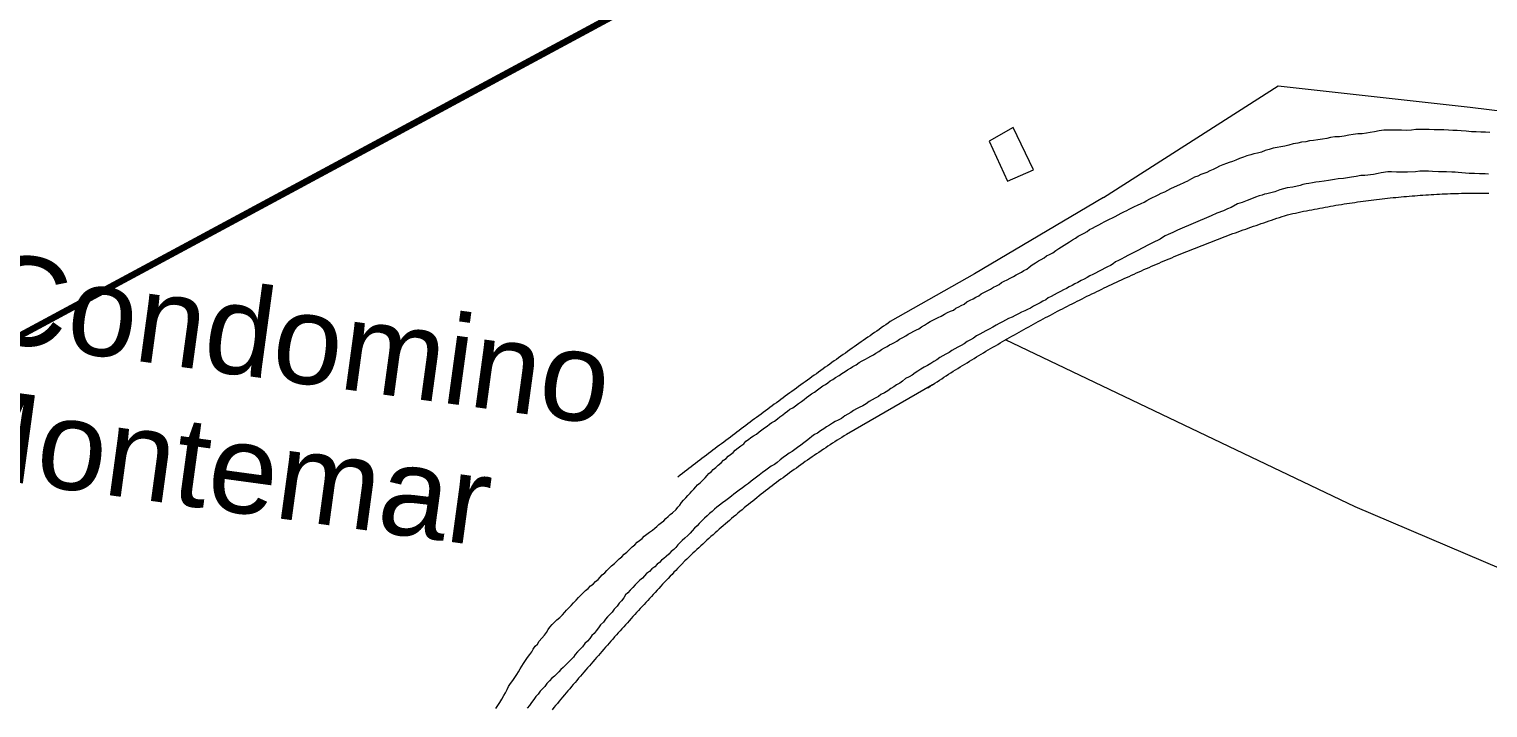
# Model space of a CAD drawing. Header units: inches. Extents: x 610851 to 630254, y 1234683 to 1264905.
# Drawn here: x 622847.83 to 622858.94, y 1246152.61 to 1246157.77 of the extents above; entities that cross this region are included whole.
import ezdxf

# ---------------------------------------------------------------- set-up
doc = ezdxf.new("R2010")
doc.units = ezdxf.units.IN
doc.header["$MEASUREMENT"] = 0
doc.layers.add('Level 50', color=7, linetype='Continuous', lineweight=0)
doc.layers.add('Level 7', color=7, linetype='Continuous', lineweight=0)
doc.styles.add('Styletxt', font='txt.shx')
doc.styles.add('WMF-Arial0', font='arial.ttf')
doc.dimstyles.new('STANDARD-Linear', dxfattribs={"dimtxt": 1.5, "dimasz": 1.13, "dimexe": 0.125, "dimexo": 0.000625, "dimgap": 0.3, "dimtad": 1, "dimzin": 7, "dimdsep": 46, "dimtxsty": 'Styletxt', "dimsah": 1, "dimcen": 2.5, "dimclrd": 1, "dimclre": 1, "dimclrt": 2, "dimaunit": 1, "dimadec": 7, "dimazin": 0, "dimtfac": 1, "dimtofl": 0, "dimtmove": 1, "dimatfit": 3, "dimfxl": 1, "dimtolj": 1, "dimtzin": 0, "dimarcsym": 0})

msp = doc.modelspace()

# ---------------------------------------------------------------- linework, layer by layer
at = {"layer": 'Level 50', "color": 7, "flags": 128}
for points in [[(622856.01614, 1246156.4895), (622857.3458, 1246157.34081), (622858.80867, 1246157.17802), (622859.36934, 1246157.11042)], [(622855.48189, 1246156.70014), (622855.32863, 1246157.02288), (622855.14498, 1246156.92029), (622855.28562, 1246156.61391), (622855.48189, 1246156.70014)], [(622858.95865, 1246156.98658), (622858.92594, 1246156.98743), (622858.8914, 1246156.98725), (622858.85476, 1246156.99029), (622858.82023, 1246156.99011), (622858.7792, 1246156.99497), (622858.74214, 1246156.99806), (622858.71083, 1246156.99999), (622858.67817, 1246157.00126), (622858.64545, 1246157.0021), (622858.60881, 1246157.00514), (622858.57422, 1246157.00455), (622858.53577, 1246157.00655), (622858.49684, 1246157.0082), (622858.46267, 1246157.00756), (622858.43001, 1246157.00882), (622858.39542, 1246157.00822), (622858.36196, 1246157.00328), (622858.32598, 1246157.0016), (622858.28565, 1246157.00216), (622858.25153, 1246157.00193), (622858.21882, 1246157.00278), (622858.1861, 1246157.00363), (622858.15157, 1246157.00345), (622858.11665, 1246156.997), (622858.08137, 1246156.99103), (622858.04791, 1246156.98608), (622858.01884, 1246156.9793), (622857.9872, 1246156.97539), (622857.95267, 1246156.9752), (622857.9192, 1246156.97026), (622857.88434, 1246156.96423), (622857.84901, 1246156.95784), (622857.81415, 1246156.95181), (622857.77956, 1246156.95121), (622857.7461, 1246156.94627), (622857.71703, 1246156.93949), (622857.68357, 1246156.93454), (622857.65011, 1246156.9296), (622857.61664, 1246156.92465), (622857.58505, 1246156.92114), (622857.55739, 1246156.91545), (622857.52538, 1246156.912), (622857.49626, 1246156.90481), (622857.46139, 1246156.89878), (622857.42859, 1246156.88912), (622857.39806, 1246156.88085), (622857.36606, 1246156.8774), (622857.33839, 1246156.8717), (622857.30932, 1246156.86493), (622857.27838, 1246156.85671), (622857.24786, 1246156.84844), (622857.21945, 1246156.83695), (622857.18851, 1246156.82873), (622857.16126, 1246156.82298), (622857.13752, 1246156.8151), (622857.10845, 1246156.80832), (622857.0819, 1246156.79827), (622857.05349, 1246156.78678), (622857.02549, 1246156.77524), (622856.99889, 1246156.76478), (622856.97375, 1246156.75582), (622856.95235, 1246156.74974), (622856.92575, 1246156.73928), (622856.90061, 1246156.73031), (622856.87659, 1246156.71699), (622856.85251, 1246156.70326), (622856.82597, 1246156.69321), (622856.80377, 1246156.68092), (622856.78008, 1246156.67346), (622856.75675, 1246156.66552), (622856.73455, 1246156.65323), (622856.70946, 1246156.64468), (622856.69053, 1246156.63491), (622856.66505, 1246156.6201)], [(622858.94974, 1246156.66916), (622858.92293, 1246156.67009), (622858.88079, 1246156.66963), (622858.84368, 1246156.67231), (622858.80283, 1246156.6721), (622858.74731, 1246156.67883), (622858.71812, 1246156.68091), (622858.69519, 1246156.6826), (622858.6692, 1246156.68342), (622858.62857, 1246156.68487), (622858.59772, 1246156.68716), (622858.56909, 1246156.68706), (622858.5222, 1246156.68889), (622858.49166, 1246156.6903), (622858.45961, 1246156.6898), (622858.42695, 1246156.69106), (622858.39271, 1246156.68664), (622858.33177, 1246156.68397), (622858.28595, 1246156.6844), (622858.24847, 1246156.68418), (622858.20949, 1246156.68541), (622858.18304, 1246156.68587), (622858.13269, 1246156.67721), (622858.10824, 1246156.67363), (622858.07399, 1246156.66584), (622858.00692, 1246156.65806), (622857.97782, 1246156.65761), (622857.93995, 1246156.65112), (622857.90468, 1246156.64515), (622857.84349, 1246156.63409), (622857.80472, 1246156.63361), (622857.77694, 1246156.62709), (622857.73017, 1246156.62007), (622857.69671, 1246156.61513), (622857.65812, 1246156.60958), (622857.63507, 1246156.60707), (622857.6074, 1246156.60138), (622857.58047, 1246156.59812), (622857.56094, 1246156.59348), (622857.53384, 1246156.58897), (622857.51456, 1246156.58304), (622857.45751, 1246156.56809), (622857.41607, 1246156.56333), (622857.387, 1246156.55655), (622857.36042, 1246156.54945), (622857.32066, 1246156.5348), (622857.26143, 1246156.51928), (622857.24283, 1246156.51537), (622857.22437, 1246156.50933), (622857.20266, 1246156.50413), (622857.17378, 1246156.49228), (622857.14267, 1246156.47945), (622857.10949, 1246156.46689), (622857.07242, 1246156.45357), (622857.05408, 1246156.44836), (622857.03635, 1246156.44139), (622856.98836, 1246156.41517), (622856.96, 1246156.40409), (622856.93059, 1246156.3881), (622856.87922, 1246156.37157), (622856.83545, 1246156.35196)], [(622856.53323, 1246156.56049), (622856.59893, 1246156.59032), (622856.66505, 1246156.6201)], [(622851.38724, 1246152.60063), (622851.40223, 1246152.62227), (622851.41867, 1246152.6454), (622851.41867, 1246152.6454), (622851.43254, 1246152.67139), (622851.44688, 1246152.69774), (622851.46005, 1246152.71834), (622851.47252, 1246152.74325), (622851.48317, 1246152.76713), (622851.49962, 1246152.79026), (622851.51607, 1246152.81339), (622851.53287, 1246152.83605), (622851.54745, 1246152.85774), (622851.56063, 1246152.87835), (622851.57169, 1246152.90217), (622851.58487, 1246152.92278), (622851.59799, 1246152.94297), (622851.61298, 1246152.96461), (622851.62943, 1246152.98774), (622851.64587, 1246153.01087), (622851.66086, 1246153.0325), (622851.67258, 1246153.05161), (622851.68716, 1246153.0733), (622851.70327, 1246153.09058), (622851.71785, 1246153.11227), (622851.73611, 1246153.13643), (622851.7569, 1246153.15732), (622851.77195, 1246153.17937), (622851.78652, 1246153.20106), (622851.79824, 1246153.22017), (622851.81576, 1246153.23853), (622851.83146, 1246153.25587), (622851.85038, 1246153.27531), (622851.87369, 1246153.29293), (622851.89447, 1246153.31382), (622851.91199, 1246153.33218), (622851.92582, 1246153.34808), (622851.94339, 1246153.36686), (622851.9609, 1246153.38522), (622851.97801, 1246153.40364), (622851.99879, 1246153.42453), (622852.01771, 1246153.44397), (622852.03523, 1246153.46234), (622852.05274, 1246153.4807), (622852.07031, 1246153.49948), (622852.08988, 1246153.51421), (622852.10745, 1246153.53299), (622852.12744, 1246153.54767), (622852.14641, 1246153.56753), (622852.16645, 1246153.58262), (622852.18215, 1246153.59996), (622852.1978, 1246153.61688), (622852.21784, 1246153.63197), (622852.23354, 1246153.64931), (622852.25105, 1246153.66767), (622852.26815, 1246153.68609), (622852.29146, 1246153.70371), (622852.30898, 1246153.72207), (622852.3265, 1246153.74043), (622852.34612, 1246153.75558), (622852.36364, 1246153.77394), (622852.38368, 1246153.78904), (622852.40446, 1246153.80993), (622852.42525, 1246153.83081), (622852.44488, 1246153.84596), (622852.46426, 1246153.86577), (622852.48243, 1246153.87942), (622852.50206, 1246153.89456), (622852.51817, 1246153.91185), (622852.53775, 1246153.92658), (622852.55779, 1246153.94167), (622852.57928, 1246153.95826), (622852.59745, 1246153.97191), (622852.61422, 1246153.98448), (622852.62992, 1246154.00182), (622852.64996, 1246154.01691), (622852.66632, 1246154.02953), (622852.68238, 1246154.0464), (622852.7006, 1246154.06046), (622852.71625, 1246154.07739), (622852.73302, 1246154.08995), (622852.76034, 1246154.11589), (622852.77418, 1246154.13178), (622852.78847, 1246154.14804), (622852.8016, 1246154.16823), (622852.8173, 1246154.18557), (622852.83481, 1246154.20393), (622852.85046, 1246154.22085), (622852.86616, 1246154.23819), (622852.8804, 1246154.25403), (622852.89423, 1246154.26992), (622852.91035, 1246154.2872), (622852.92418, 1246154.3031), (622852.94422, 1246154.31819), (622852.96313, 1246154.33764), (622852.98065, 1246154.356), (622852.99635, 1246154.37333), (622853.01059, 1246154.38917), (622853.02882, 1246154.40324), (622853.04265, 1246154.41913), (622853.06269, 1246154.43423), (622853.08161, 1246154.45367), (622853.10352, 1246154.47021), (622853.10352, 1246154.47021), (622853.12243, 1246154.48965), (622853.14066, 1246154.50372), (622853.1563, 1246154.52064), (622853.17453, 1246154.5347), (622853.19457, 1246154.5498), (622853.21022, 1246154.56672), (622853.23353, 1246154.58434), (622853.25357, 1246154.59943), (622853.27506, 1246154.61602), (622853.29258, 1246154.63438), (622853.31075, 1246154.64803), (622853.32897, 1246154.6621), (622853.34896, 1246154.67678), (622853.37152, 1246154.6886), (622853.39302, 1246154.70519), (622853.41446, 1246154.72136), (622853.4345, 1246154.73646), (622853.45273, 1246154.75052), (622853.4709, 1246154.76417), (622853.48912, 1246154.77823), (622853.51023, 1246154.78856), (622853.53167, 1246154.80474), (622853.55171, 1246154.81983), (622853.57321, 1246154.83642), (622853.59138, 1246154.85007), (622853.6096, 1246154.86413), (622853.62777, 1246154.87778), (622853.65034, 1246154.88961), (622853.67038, 1246154.9047), (622853.69182, 1246154.92087), (622853.71513, 1246154.93849), (622853.73476, 1246154.95364), (622853.7534, 1246154.96765), (622853.77157, 1246154.9813), (622853.79161, 1246154.99639), (622853.81376, 1246155.00827), (622853.83707, 1246155.02589), (622853.85711, 1246155.04098), (622853.87855, 1246155.05715), (622853.8993, 1246155.06795), (622853.91607, 1246155.08052), (622853.93424, 1246155.09417), (622853.95493, 1246155.10455), (622853.97497, 1246155.11964), (622854.00226, 1246155.13548), (622854.02371, 1246155.15166), (622854.04809, 1246155.16451), (622854.06631, 1246155.17857), (622854.08888, 1246155.19039), (622854.10705, 1246155.20404), (622854.13107, 1246155.21736), (622854.15432, 1246155.23457), (622854.17834, 1246155.24788), (622854.20231, 1246155.26079), (622854.2216, 1246155.27009), (622854.24417, 1246155.28191), (622854.26486, 1246155.29229), (622854.28309, 1246155.30635), (622854.3056, 1246155.31776), (622854.32522, 1246155.33291), (622854.34779, 1246155.34473), (622854.36854, 1246155.35552), (622854.38531, 1246155.36809), (622854.40273, 1246155.37595), (622854.42343, 1246155.38632), (622854.44272, 1246155.39562), (622854.46235, 1246155.41077), (622854.48673, 1246155.42362), (622854.51075, 1246155.43694), (622854.52892, 1246155.45059), (622854.54961, 1246155.46097), (622854.57036, 1246155.47176), (622854.59106, 1246155.48214), (622854.61035, 1246155.49144), (622854.63039, 1246155.50653), (622854.65254, 1246155.51841), (622854.6744, 1246155.53453), (622854.69514, 1246155.54532), (622854.71584, 1246155.5557), (622854.73653, 1246155.56608), (622854.75728, 1246155.57687), (622854.77979, 1246155.58828), (622854.80381, 1246155.6016), (622854.82819, 1246155.61445), (622854.85034, 1246155.62633), (622854.87356, 1246155.63344), (622854.8922, 1246155.64745), (622854.9129, 1246155.65783), (622854.93178, 1246155.66718), (622854.95434, 1246155.679), (622854.97578, 1246155.69517), (622855.00016, 1246155.70802), (622855.02231, 1246155.7199), (622855.04306, 1246155.73069), (622855.06557, 1246155.7421), (622855.0838, 1246155.75617), (622855.10449, 1246155.76655), (622855.12893, 1246155.77981), (622855.1543, 1246155.7938), (622855.1543, 1246155.7938), (622855.17873, 1246155.80706), (622855.20088, 1246155.81894), (622855.22199, 1246155.82926), (622855.24016, 1246155.84291), (622855.25904, 1246155.85226), (622855.2816, 1246155.86409), (622855.30557, 1246155.87699), (622855.33, 1246155.89025), (622855.3521, 1246155.90172), (622855.37139, 1246155.91101), (622855.39214, 1246155.92181), (622855.41031, 1246155.93546), (622855.43101, 1246155.94584), (622855.45105, 1246155.96093), (622855.47254, 1246155.97752), (622855.49838, 1246155.99187), (622855.51982, 1246156.00804), (622855.54093, 1246156.01837), (622855.56495, 1246156.03169), (622855.58312, 1246156.04534), (622855.60569, 1246156.05716), (622855.62965, 1246156.07006), (622855.65296, 1246156.08768), (622855.67698, 1246156.101), (622855.69702, 1246156.11609), (622855.71772, 1246156.12647), (622855.73589, 1246156.14012), (622855.75845, 1246156.15194), (622855.77995, 1246156.16853), (622855.80392, 1246156.18144), (622855.82396, 1246156.19653), (622855.84792, 1246156.20943), (622855.86867, 1246156.22023), (622855.89124, 1246156.23205), (622855.90941, 1246156.2457), (622855.93197, 1246156.25752), (622855.95594, 1246156.27042), (622855.98032, 1246156.28328), (622856.00247, 1246156.29515), (622856.02176, 1246156.30445), (622856.04246, 1246156.31483), (622856.06321, 1246156.32562), (622856.0839, 1246156.336), (622856.10465, 1246156.34679), (622856.12716, 1246156.3582), (622856.14972, 1246156.37002), (622856.17229, 1246156.38185), (622856.19298, 1246156.39223), (622856.21186, 1246156.40158), (622856.23116, 1246156.41088), (622856.25185, 1246156.42125), (622856.27442, 1246156.43308), (622856.30278, 1246156.44415), (622856.32493, 1246156.45603), (622856.34749, 1246156.46785), (622856.37, 1246156.47926), (622856.39075, 1246156.49005), (622856.41145, 1246156.50043), (622856.43214, 1246156.51081), (622856.45616, 1246156.52413), (622856.48307, 1246156.53371), (622856.50703, 1246156.54661), (622856.5296, 1246156.55843), (622856.53323, 1246156.56049)], [(622856.01614, 1246156.4895), (622855.03256, 1246155.91048), (622854.39172, 1246155.54527), (622854.39172, 1246155.54527), (622854.37464, 1246155.53359), (622854.35751, 1246155.52149), (622854.34044, 1246155.5098), (622854.32331, 1246155.4977), (622854.30623, 1246155.48601), (622854.2891, 1246155.47391), (622854.27161, 1246155.46227), (622854.25448, 1246155.45017), (622854.23741, 1246155.43848), (622854.22028, 1246155.42638), (622854.20315, 1246155.41428), (622854.18607, 1246155.40259), (622854.16935, 1246155.39044), (622854.15222, 1246155.37834), (622854.13515, 1246155.36665), (622854.11802, 1246155.35455), (622854.10089, 1246155.34245), (622854.08376, 1246155.33035), (622854.06663, 1246155.31825), (622854.04997, 1246155.3065), (622854.03284, 1246155.2944), (622854.01571, 1246155.2823), (622853.99858, 1246155.2702), (622853.98145, 1246155.2581), (622853.96473, 1246155.24594), (622853.9476, 1246155.23384), (622853.93047, 1246155.22174), (622853.91376, 1246155.20959), (622853.89663, 1246155.19749), (622853.87991, 1246155.18533), (622853.86278, 1246155.17323), (622853.84565, 1246155.16113), (622853.82894, 1246155.14897), (622853.81181, 1246155.13687), (622853.79509, 1246155.12472), (622853.77791, 1246155.1122), (622853.76119, 1246155.10005), (622853.74406, 1246155.08795), (622853.72735, 1246155.07579), (622853.71058, 1246155.06322), (622853.69345, 1246155.05112), (622853.67673, 1246155.03897), (622853.6596, 1246155.02686), (622853.64283, 1246155.0143), (622853.62612, 1246155.00214), (622853.60899, 1246154.99004), (622853.59222, 1246154.97747), (622853.5755, 1246154.96532), (622853.55874, 1246154.95275), (622853.54161, 1246154.94065), (622853.52484, 1246154.92808), (622853.50812, 1246154.91592), (622853.49135, 1246154.90335), (622853.47464, 1246154.8912), (622853.45787, 1246154.87863), (622853.44115, 1246154.86648), (622853.42438, 1246154.85391), (622853.4072, 1246154.84139), (622853.39048, 1246154.82924), (622853.37371, 1246154.81667), (622853.35695, 1246154.8041), (622853.34023, 1246154.79195), (622853.32346, 1246154.77938), (622853.30711, 1246154.76675), (622853.29034, 1246154.75419), (622853.27362, 1246154.74203), (622853.25685, 1246154.72946), (622853.24008, 1246154.71689), (622853.22331, 1246154.70433), (622853.20655, 1246154.69176), (622853.19019, 1246154.67913), (622853.17342, 1246154.66657), (622853.15665, 1246154.654), (622853.13988, 1246154.64143), (622853.12353, 1246154.62881), (622853.10676, 1246154.61624), (622853.08999, 1246154.60367), (622853.07363, 1246154.59105), (622853.05687, 1246154.57848), (622853.0401, 1246154.56591), (622853.02374, 1246154.55329), (622853.00697, 1246154.54072), (622852.99062, 1246154.5281), (622852.97385, 1246154.51553), (622852.95749, 1246154.50291), (622852.94067, 1246154.48992), (622852.92432, 1246154.4773), (622852.90755, 1246154.46473), (622852.89119, 1246154.45211), (622852.87437, 1246154.43913), (622852.85801, 1246154.42651), (622852.84125, 1246154.41394), (622852.82484, 1246154.4009), (622852.80848, 1246154.38828), (622852.79171, 1246154.37571), (622852.77338, 1246154.36082)], [(622854.67875, 1246155.04244), (622854.67875, 1246155.04244), (622854.69619, 1246155.05366), (622854.71368, 1246155.06529), (622854.73112, 1246155.07651), (622854.74861, 1246155.08815), (622854.76605, 1246155.09937), (622854.78348, 1246155.11059), (622854.80097, 1246155.12222), (622854.81882, 1246155.13339), (622854.83626, 1246155.14461), (622854.8537, 1246155.15583), (622854.87155, 1246155.167), (622854.88893, 1246155.1778), (622854.90678, 1246155.18897), (622854.92463, 1246155.20014), (622854.94243, 1246155.21089), (622854.95987, 1246155.22211), (622854.97767, 1246155.23286), (622854.99552, 1246155.24403), (622855.01331, 1246155.25478), (622855.03111, 1246155.26553), (622855.04896, 1246155.2767), (622855.06676, 1246155.28745), (622855.08456, 1246155.29821), (622855.10277, 1246155.30891), (622855.12057, 1246155.31966), (622855.13831, 1246155.33), (622855.15652, 1246155.3407), (622855.17432, 1246155.35145), (622855.19248, 1246155.36174), (622855.21028, 1246155.37249), (622855.22844, 1246155.38277), (622855.24665, 1246155.39347), (622855.2648, 1246155.40376), (622855.26937, 1246155.40654), (622855.26937, 1246155.40654), (622855.28255, 1246155.4141), (622855.30071, 1246155.42438), (622855.31887, 1246155.43467), (622855.33702, 1246155.44496), (622855.35518, 1246155.45524), (622855.37334, 1246155.46553), (622855.3915, 1246155.47581), (622855.41007, 1246155.48604), (622855.42818, 1246155.49592), (622855.44633, 1246155.5062), (622855.46485, 1246155.51602), (622855.48301, 1246155.52631), (622855.50112, 1246155.53618), (622855.51963, 1246155.546), (622855.53821, 1246155.55623), (622855.55631, 1246155.5661), (622855.57483, 1246155.57592), (622855.59335, 1246155.58574), (622855.61187, 1246155.59555), (622855.62992, 1246155.60501), (622855.64844, 1246155.61483), (622855.66696, 1246155.62465), (622855.68542, 1246155.63405), (622855.70394, 1246155.64387), (622855.72241, 1246155.65328), (622855.74134, 1246155.66304), (622855.75981, 1246155.67244), (622855.77827, 1246155.68185), (622855.79674, 1246155.69125), (622855.81562, 1246155.7006), (622855.83408, 1246155.71001), (622855.85296, 1246155.71936), (622855.87143, 1246155.72876), (622855.89031, 1246155.73811), (622855.90913, 1246155.74705), (622855.9276, 1246155.75646), (622855.94642, 1246155.76539), (622855.9653, 1246155.77474), (622855.98413, 1246155.78368), (622856.00301, 1246155.79303), (622856.02142, 1246155.80202), (622856.04025, 1246155.81096), (622856.05907, 1246155.8199), (622856.07831, 1246155.82878), (622856.09714, 1246155.83772), (622856.11597, 1246155.84665), (622856.13474, 1246155.85518), (622856.15357, 1246155.86411), (622856.17281, 1246155.873), (622856.19158, 1246155.88152), (622856.21077, 1246155.88999), (622856.22959, 1246155.89893), (622856.24878, 1246155.9074), (622856.26755, 1246155.91592), (622856.28674, 1246155.92439), (622856.30592, 1246155.93286), (622856.3247, 1246155.94138), (622856.34388, 1246155.94985), (622856.36307, 1246155.95832), (622856.38226, 1246155.96679), (622856.40139, 1246155.97485), (622856.42058, 1246155.98332), (622856.43971, 1246155.99137), (622856.4589, 1246155.99984), (622856.47803, 1246156.0079), (622856.47803, 1246156.0079), (622856.49716, 1246156.01596), (622856.5163, 1246156.02401), (622856.53585, 1246156.03201), (622856.55498, 1246156.04007), (622856.57411, 1246156.04813), (622856.59366, 1246156.05613), (622856.61279, 1246156.06418), (622856.63193, 1246156.07224), (622856.65142, 1246156.07983), (622856.67097, 1246156.08783), (622856.69005, 1246156.09547), (622856.70954, 1246156.10306), (622856.72909, 1246156.11106), (622856.74817, 1246156.11871), (622856.76766, 1246156.12629), (622856.78716, 1246156.13388), (622856.80665, 1246156.14147), (622856.82615, 1246156.14906), (622856.84564, 1246156.15665), (622856.86508, 1246156.16382), (622856.88458, 1246156.17141), (622856.90402, 1246156.17859), (622856.92351, 1246156.18617), (622856.94295, 1246156.19335), (622856.96281, 1246156.20047), (622856.9823, 1246156.20806), (622857.00174, 1246156.21523), (622857.02118, 1246156.22241), (622857.04104, 1246156.22953), (622857.06048, 1246156.2367), (622857.08028, 1246156.24341), (622857.09972, 1246156.25058), (622857.11957, 1246156.25771), (622857.13938, 1246156.26441), (622857.15882, 1246156.27159), (622857.17862, 1246156.27829), (622857.19842, 1246156.285), (622857.21786, 1246156.29218), (622857.23766, 1246156.29888), (622857.25746, 1246156.30559), (622857.27726, 1246156.3123), (622857.29707, 1246156.31901), (622857.31687, 1246156.32571), (622857.33661, 1246156.33201), (622857.35642, 1246156.33871), (622857.37616, 1246156.34501), (622857.39597, 1246156.35171), (622857.41836, 1246156.35893), (622857.41836, 1246156.35893), (622857.43872, 1246156.36346), (622857.4595, 1246156.36794), (622857.47986, 1246156.37247), (622857.50017, 1246156.37659), (622857.52053, 1246156.38112), (622857.54084, 1246156.38523), (622857.56156, 1246156.3893), (622857.58187, 1246156.39341), (622857.60218, 1246156.39753), (622857.62291, 1246156.40159), (622857.64316, 1246156.4053), (622857.66388, 1246156.40936), (622857.68455, 1246156.41301), (622857.70481, 1246156.41671), (622857.72548, 1246156.42036), (622857.74615, 1246156.42401), (622857.76641, 1246156.42771), (622857.78702, 1246156.43095), (622857.80769, 1246156.4346), (622857.82831, 1246156.43784), (622857.84893, 1246156.44107), (622857.86954, 1246156.44431), (622857.89016, 1246156.44754), (622857.91078, 1246156.45078), (622857.93134, 1246156.4536), (622857.95237, 1246156.45678), (622857.97293, 1246156.4596), (622857.9935, 1246156.46243), (622858.01406, 1246156.46525), (622858.03504, 1246156.46802), (622858.05555, 1246156.47042), (622858.07652, 1246156.47319), (622858.09703, 1246156.4756), (622858.11796, 1246156.47795), (622858.13847, 1246156.48036), (622858.15939, 1246156.48272), (622858.1799, 1246156.48512), (622858.20083, 1246156.48748), (622858.2217, 1246156.48942), (622858.24215, 1246156.49141), (622858.26308, 1246156.49377), (622858.28395, 1246156.49571), (622858.30477, 1246156.49723), (622858.32522, 1246156.49923), (622858.34609, 1246156.50117), (622858.36691, 1246156.50269), (622858.38773, 1246156.50422), (622858.40854, 1246156.50575), (622858.42936, 1246156.50727), (622858.45018, 1246156.5088), (622858.45018, 1246156.5088), (622858.471, 1246156.51033), (622858.49176, 1246156.51144), (622858.51299, 1246156.51291), (622858.53376, 1246156.51402), (622858.55452, 1246156.51514), (622858.57528, 1246156.51625), (622858.59605, 1246156.51736), (622858.61717, 1246156.51801), (622858.63794, 1246156.51912), (622858.65865, 1246156.51982), (622858.67936, 1246156.52052), (622858.70048, 1246156.52116), (622858.72119, 1246156.52186), (622858.74232, 1246156.5225), (622858.76297, 1246156.52279), (622858.7841, 1246156.52343), (622858.80476, 1246156.52372), (622858.82583, 1246156.52395), (622858.84648, 1246156.52423), (622858.86756, 1246156.52447), (622858.88816, 1246156.52434), (622858.90923, 1246156.52457), (622858.92983, 1246156.52444), (622858.95085, 1246156.52426)], [(622856.83545, 1246156.35196), (622856.57919, 1246156.24105), (622856.56358, 1246156.23423), (622856.54429, 1246156.22493), (622856.52686, 1246156.21707), (622856.50798, 1246156.20772), (622856.48687, 1246156.1974), (622856.46612, 1246156.1866), (622856.44795, 1246156.17295), (622856.42866, 1246156.16365), (622856.40978, 1246156.1543), (622856.39049, 1246156.14501), (622856.36979, 1246156.13463), (622856.3491, 1246156.12425), (622856.32653, 1246156.11242), (622856.30578, 1246156.10163), (622856.28327, 1246156.09022), (622856.26252, 1246156.07943), (622856.24183, 1246156.06905), (622856.22113, 1246156.05867), (622856.20038, 1246156.04788), (622856.17782, 1246156.03605), (622856.15204, 1246156.02212), (622856.12989, 1246156.01025), (622856.10872, 1246155.99951), (622856.09055, 1246155.98586), (622856.0684, 1246155.97398), (622856.04729, 1246155.96365), (622856.02514, 1246155.95178), (622856.00258, 1246155.93996), (622855.97861, 1246155.92705), (622855.95605, 1246155.91523), (622855.93535, 1246155.90485), (622855.91279, 1246155.89303), (622855.89204, 1246155.88224), (622855.86807, 1246155.86933), (622855.84551, 1246155.85751), (622855.82154, 1246155.84461), (622855.79898, 1246155.83278), (622855.77641, 1246155.82096), (622855.75572, 1246155.81058), (622855.73357, 1246155.79871), (622855.711, 1246155.78688), (622855.68844, 1246155.77506), (622855.66447, 1246155.76216), (622855.64051, 1246155.74925), (622855.61794, 1246155.73743), (622855.59538, 1246155.72561), (622855.57721, 1246155.71196), (622855.55464, 1246155.70014), (622855.53249, 1246155.68826), (622855.50811, 1246155.67541), (622855.48409, 1246155.66209), (622855.46013, 1246155.64919), (622855.43756, 1246155.63737), (622855.41687, 1246155.62699), (622855.39038, 1246155.61736), (622855.36781, 1246155.60553), (622855.34379, 1246155.59222), (622855.31982, 1246155.57931), (622855.29292, 1246155.56973), (622855.26895, 1246155.55683), (622855.24639, 1246155.54501), (622855.22237, 1246155.53169), (622855.1984, 1246155.51878), (622855.17257, 1246155.50444), (622855.14533, 1246155.48901), (622855.11949, 1246155.47466), (622855.09693, 1246155.46284), (622855.07296, 1246155.44994), (622855.04858, 1246155.43709), (622855.02709, 1246155.4205), (622855.00312, 1246155.40759), (622854.97729, 1246155.39325), (622854.95398, 1246155.37563), (622854.93183, 1246155.36375), (622854.90744, 1246155.3509), (622854.88348, 1246155.338), (622854.86091, 1246155.32618), (622854.83942, 1246155.30959), (622854.81545, 1246155.29668), (622854.79289, 1246155.28486), (622854.76892, 1246155.27196), (622854.74743, 1246155.25537), (622854.72305, 1246155.24252), (622854.7016, 1246155.22634), (622854.67577, 1246155.212), (622854.64993, 1246155.19765), (622854.62451, 1246155.18325), (622854.60266, 1246155.16713), (622854.58051, 1246155.15525), (622854.5586, 1246155.13872), (622854.53463, 1246155.12581), (622854.50879, 1246155.11147), (622854.48408, 1246155.09277), (622854.46404, 1246155.07767), (622854.44002, 1246155.06436), (622854.41858, 1246155.04818), (622854.39602, 1246155.03636), (622854.3727, 1246155.01874), (622854.3727, 1246155.01874), (622854.34687, 1246155.0044), (622854.32109, 1246154.99046), (622854.30146, 1246154.97532), (622854.27703, 1246154.96205), (622854.25488, 1246154.95018), (622854.2305, 1246154.93733), (622854.2076, 1246154.91966), (622854.18176, 1246154.90531), (622854.15598, 1246154.89138), (622854.13523, 1246154.88058), (622854.11127, 1246154.86768), (622854.09263, 1246154.85367), (622854.06866, 1246154.84076), (622854.0447, 1246154.82786), (622854.01952, 1246154.8088), (622853.99555, 1246154.7959), (622853.97298, 1246154.78407), (622853.95083, 1246154.7722), (622853.92898, 1246154.75608), (622853.90683, 1246154.7442), (622853.88497, 1246154.72808), (622853.85955, 1246154.71368), (622853.83764, 1246154.69714), (622853.81549, 1246154.68527), (622853.79545, 1246154.67018), (622853.77546, 1246154.6555), (622853.75397, 1246154.63891), (622853.73253, 1246154.62273), (622853.70922, 1246154.60512), (622853.68404, 1246154.58606), (622853.66441, 1246154.57091), (622853.64437, 1246154.55582), (622853.6204, 1246154.54291), (622853.60036, 1246154.52782), (622853.57705, 1246154.5102), (622853.55374, 1246154.49258), (622853.52903, 1246154.47388), (622853.50899, 1246154.45879), (622853.48497, 1246154.44547), (622853.46493, 1246154.43038), (622853.44349, 1246154.41421), (622853.41877, 1246154.39551), (622853.39359, 1246154.37645), (622853.37215, 1246154.36027), (622853.35211, 1246154.34518), (622853.33248, 1246154.33003), (622853.31058, 1246154.3135), (622853.28913, 1246154.29732), (622853.26582, 1246154.2797), (622853.24111, 1246154.261), (622853.22107, 1246154.24591), (622853.20103, 1246154.23082), (622853.1814, 1246154.21567), (622853.15949, 1246154.19914), (622853.13987, 1246154.18399), (622853.11474, 1246154.16534), (622853.09143, 1246154.14773), (622853.0718, 1246154.13258), (622853.05176, 1246154.11749), (622853.03425, 1246154.09912), (622853.01462, 1246154.08398), (622852.99711, 1246154.06561), (622852.97561, 1246154.04902), (622852.95301, 1246154.02711), (622852.93549, 1246154.00874), (622852.91979, 1246153.99141), (622852.90088, 1246153.97196), (622852.88336, 1246153.9536), (622852.86621, 1246153.93476), (622852.84869, 1246153.9164), (622852.8279, 1246153.89551), (622852.80646, 1246153.87934), (622852.78895, 1246153.86097), (622852.7747, 1246153.84513), (622852.7576, 1246153.82672), (622852.7419, 1246153.80938), (622852.72186, 1246153.79429), (622852.70434, 1246153.77592), (622852.68543, 1246153.75648), (622852.6672, 1246153.74241), (622852.64862, 1246153.72881), (622852.63292, 1246153.71148), (622852.61475, 1246153.69783), (622852.59718, 1246153.67905), (622852.57574, 1246153.66288), (622852.55676, 1246153.64302), (622852.53532, 1246153.62684), (622852.51921, 1246153.60956), (622852.50356, 1246153.59264), (622852.48394, 1246153.57749), (622852.46642, 1246153.55913), (622852.4489, 1246153.54076), (622852.42993, 1246153.5209), (622852.40915, 1246153.50001), (622852.39163, 1246153.48165), (622852.37593, 1246153.46431), (622852.36094, 1246153.44268), (622852.34455, 1246153.41996), (622852.32703, 1246153.4016), (622852.32703, 1246153.4016), (622852.31059, 1246153.37847), (622852.28834, 1246153.35608), (622852.27335, 1246153.33445), (622852.25584, 1246153.31608), (622852.23873, 1246153.29767), (622852.22122, 1246153.2793), (622852.20623, 1246153.25767), (622852.18544, 1246153.23678), (622852.16899, 1246153.21365), (622852.15255, 1246153.19052), (622852.13503, 1246153.17215), (622852.11939, 1246153.15523), (622852.10253, 1246153.13215), (622852.08542, 1246153.11374), (622852.06604, 1246153.09393), (622852.04819, 1246153.06972), (622852.0274, 1246153.04883), (622852.00989, 1246153.03046), (622851.99237, 1246153.0121), (622851.9778, 1246152.99041), (622851.96028, 1246152.97205), (622851.94131, 1246152.95219), (622851.92052, 1246152.9313), (622851.90114, 1246152.91149), (622851.88151, 1246152.89635), (622851.86586, 1246152.87942), (622851.85162, 1246152.86358), (622851.8341, 1246152.84522), (622851.81448, 1246152.83007), (622851.79509, 1246152.81027), (622851.77618, 1246152.79082), (622851.75973, 1246152.76769), (622851.74221, 1246152.74933), (622851.7247, 1246152.73096), (622851.71012, 1246152.70927), (622851.69261, 1246152.69091), (622851.67756, 1246152.66886), (622851.6593, 1246152.6447), (622851.64291, 1246152.62198), (622851.62534, 1246152.60321)], [(622870.95719, 1246142.67729), (622871.11819, 1246143.56829), (622869.83618, 1246145.93522), (622867.45402, 1246150.08176), (622857.93416, 1246154.13657), (622855.26937, 1246155.40654)], [(622854.71368, 1246155.06529), (622854.05757, 1246154.68607), (622854.05757, 1246154.68607), (622854.04019, 1246154.67526), (622854.02234, 1246154.66409), (622854.0049, 1246154.65287), (622853.98705, 1246154.64171), (622853.96961, 1246154.63049), (622853.95212, 1246154.61885), (622853.93468, 1246154.60763), (622853.91719, 1246154.596), (622853.89976, 1246154.58478), (622853.88227, 1246154.57314), (622853.86519, 1246154.56145), (622853.8477, 1246154.54982), (622853.83021, 1246154.53819), (622853.81313, 1246154.5265), (622853.79606, 1246154.51481), (622853.77857, 1246154.50318), (622853.76144, 1246154.49108), (622853.74436, 1246154.47939), (622853.72723, 1246154.46729), (622853.7101, 1246154.45519), (622853.69297, 1246154.44308), (622853.67625, 1246154.43093), (622853.65913, 1246154.41883), (622853.64241, 1246154.40667), (622853.62528, 1246154.39457), (622853.60851, 1246154.382), (622853.5918, 1246154.36985), (622853.57503, 1246154.35728), (622853.55831, 1246154.34513), (622853.54154, 1246154.33256), (622853.52477, 1246154.31999), (622853.508, 1246154.30742), (622853.49165, 1246154.2948), (622853.47488, 1246154.28223), (622853.45847, 1246154.26919), (622853.4417, 1246154.25662), (622853.42529, 1246154.24359), (622853.40894, 1246154.23097), (622853.39253, 1246154.21793), (622853.37612, 1246154.20489), (622853.35971, 1246154.19186), (622853.34372, 1246154.17877), (622853.32731, 1246154.16573), (622853.31132, 1246154.15264), (622853.29491, 1246154.13961), (622853.27891, 1246154.12652), (622853.26286, 1246154.11302), (622853.2464, 1246154.09957), (622853.23041, 1246154.08648), (622853.21477, 1246154.07292), (622853.19873, 1246154.05942), (622853.18268, 1246154.04591), (622853.16705, 1246154.03236), (622853.151, 1246154.01885), (622853.13536, 1246154.0053), (622853.11932, 1246153.99179), (622853.10363, 1246153.97782), (622853.088, 1246153.96427), (622853.07231, 1246153.9503), (622853.05662, 1246153.93632), (622853.0414, 1246153.92271), (622853.02571, 1246153.90874), (622853.01003, 1246153.89477), (622852.99475, 1246153.88075), (622852.97943, 1246153.86631), (622852.96415, 1246153.85229), (622852.94847, 1246153.83832), (622852.93314, 1246153.82388), (622852.91828, 1246153.8098), (622852.90295, 1246153.79536), (622852.88768, 1246153.78134), (622852.87277, 1246153.76685), (622852.85744, 1246153.75241), (622852.84253, 1246153.73792), (622852.82762, 1246153.72343), (622852.8007, 1246153.69744), (622852.8007, 1246153.69744), (622852.7861, 1246153.68207), (622852.77196, 1246153.66705), (622852.75735, 1246153.65168), (622852.74322, 1246153.63667), (622852.72902, 1246153.62124), (622852.71447, 1246153.60629), (622852.70028, 1246153.59086), (622852.68614, 1246153.57585), (622852.67154, 1246153.56048), (622852.6574, 1246153.54546), (622852.64321, 1246153.53004), (622852.62902, 1246153.51461), (622852.61488, 1246153.4996), (622852.60069, 1246153.48418), (622852.5865, 1246153.46875), (622852.57236, 1246153.45374), (622852.55817, 1246153.43831), (622852.54398, 1246153.42289), (622852.52978, 1246153.40746), (622852.51601, 1246153.39198), (622852.51601, 1246153.39198), (622852.50182, 1246153.37656), (622852.48762, 1246153.36113), (622852.47343, 1246153.3457), (622852.45966, 1246153.33023), (622852.44546, 1246153.3148), (622852.43169, 1246153.29932), (622852.4175, 1246153.28389), (622852.4033, 1246153.26847), (622852.38953, 1246153.25299), (622852.37575, 1246153.23751), (622852.36156, 1246153.22208), (622852.34778, 1246153.20661), (622852.33359, 1246153.19118), (622852.31976, 1246153.17529), (622852.30598, 1246153.15981), (622852.2922, 1246153.14433), (622852.27837, 1246153.12844), (622852.26418, 1246153.11301), (622852.25041, 1246153.09753), (622852.23657, 1246153.08164), (622852.2228, 1246153.06616), (622852.20902, 1246153.05068), (622852.19519, 1246153.03479), (622852.18141, 1246153.01931), (622852.168, 1246153.00336), (622852.15422, 1246152.98788), (622852.14039, 1246152.97199), (622852.12656, 1246152.9561), (622852.11278, 1246152.94062), (622852.09936, 1246152.92467), (622852.08553, 1246152.90878), (622852.07175, 1246152.8933), (622852.05834, 1246152.87735), (622852.04451, 1246152.86146), (622852.03114, 1246152.84593), (622852.01731, 1246152.83003), (622852.0039, 1246152.81409), (622851.99048, 1246152.79814), (622851.97665, 1246152.78225), (622851.96323, 1246152.7663), (622851.94982, 1246152.75036), (622851.93604, 1246152.73488), (622851.92262, 1246152.71893), (622851.9092, 1246152.70298), (622851.89579, 1246152.68704), (622851.88237, 1246152.67109), (622851.86895, 1246152.65514), (622851.85548, 1246152.63878), (622851.84207, 1246152.62284), (622851.82865, 1246152.60689), (622851.81523, 1246152.59095)]]:
    msp.add_lwpolyline(points, dxfattribs=at)

# ---------------------------------------------------------------- texts
at = {"layer": 'Level 50', "color": 7, "style": 'WMF-Arial0'}
for s, p in [('Condomino', (622847.41658, 1246155.41467)), ('Montemar', (622847.07999, 1246154.40964))]:
    msp.add_text(s, height=0.677184, rotation=352.224752, dxfattribs=at).set_placement(p)

# ---------------------------------------------------------------- leaders
at = {"layer": 'Level 7', "color": 7, "linetype": 'Continuous', "lineweight": 0}
msp.add_leader([(622783.37851, 1246120.7121), (622898.29613, 1246182.69654)], dimstyle='STANDARD-Linear', override={"dimscale": 1, "dimtxt": 20, "dimasz": 20, "dimgap": 10, "dimtad": 1, "dimclrd": 0, "dimlwd": 65534}, dxfattribs=at)
msp.add_leader([(622783.37851, 1246120.7121), (622898.29613, 1246182.69654)], dimstyle='STANDARD-Linear', override={"dimscale": 1, "dimtxt": 20, "dimasz": 20, "dimgap": 10, "dimtad": 1, "dimclrd": 0, "dimlwd": 65534}, dxfattribs=at)
msp.add_leader([(622783.37851, 1246120.7121), (622898.29613, 1246182.69654)], dimstyle='STANDARD-Linear', override={"dimscale": 1, "dimtxt": 20, "dimasz": 20, "dimgap": 10, "dimtad": 1, "dimclrd": 0, "dimlwd": 65534}, dxfattribs=at)

doc.saveas('drawing.dxf')
